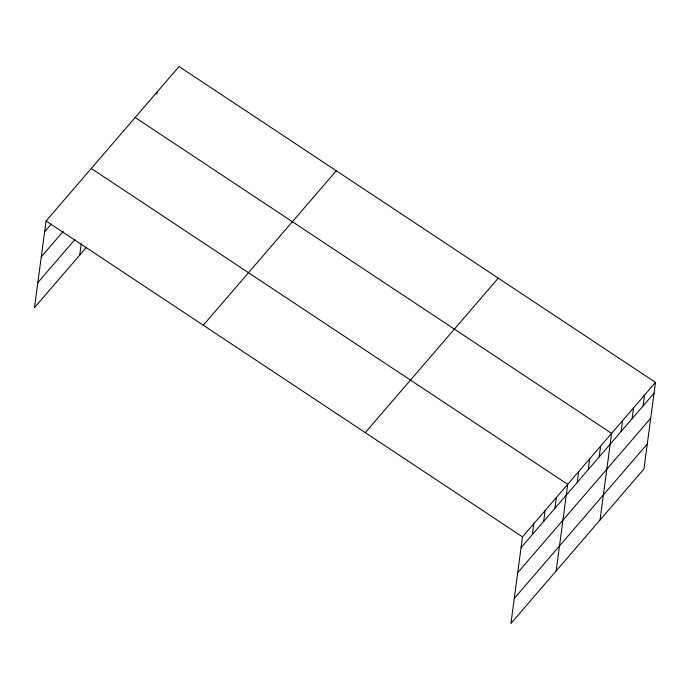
<?xml version="1.0" encoding="UTF-8"?>
<svg xmlns="http://www.w3.org/2000/svg" width="690" height="690" viewBox="0 0 690 690"><rect width="100%" height="100%" fill="white"/><g stroke="black" fill="none" stroke-linecap="round" stroke-linejoin="round"><path stroke-width="1.03" d="M655.5 382.381L522.494 536.863L510.936 623.475L643.943 469.002L655.5 382.381L179.064 66.525L46.058 220.998L34.5 307.619L86.578 247.132M79.721 255.093L81.256 243.63M156.854 93.978L157.113 92.012M532.361 534.543L533.801 523.727M543.66 521.407L545.109 510.6M554.967 508.28L556.407 497.464M556.157 570.949L567.715 484.337L91.278 168.481M577.245 482.405L578.686 471.598M588.216 469.657L589.665 458.85M599.196 456.918L600.636 446.102M600.05 519.975L611.607 433.363L135.171 117.498M621.138 431.431L622.578 420.615M632.109 418.683L633.558 407.876M643.089 405.944L644.529 395.129M44.617 231.814L51.267 224.086M41.279 256.827L63.221 231.34M37.838 282.598L75.081 239.344M203.283 325.231L336.289 170.758M365.269 432.621L498.275 278.148M521.053 547.67L654.06 393.197M517.716 572.683L650.722 418.209M514.274 598.463L647.28 443.989M46.058 220.998L522.494 536.863"/></g></svg>
